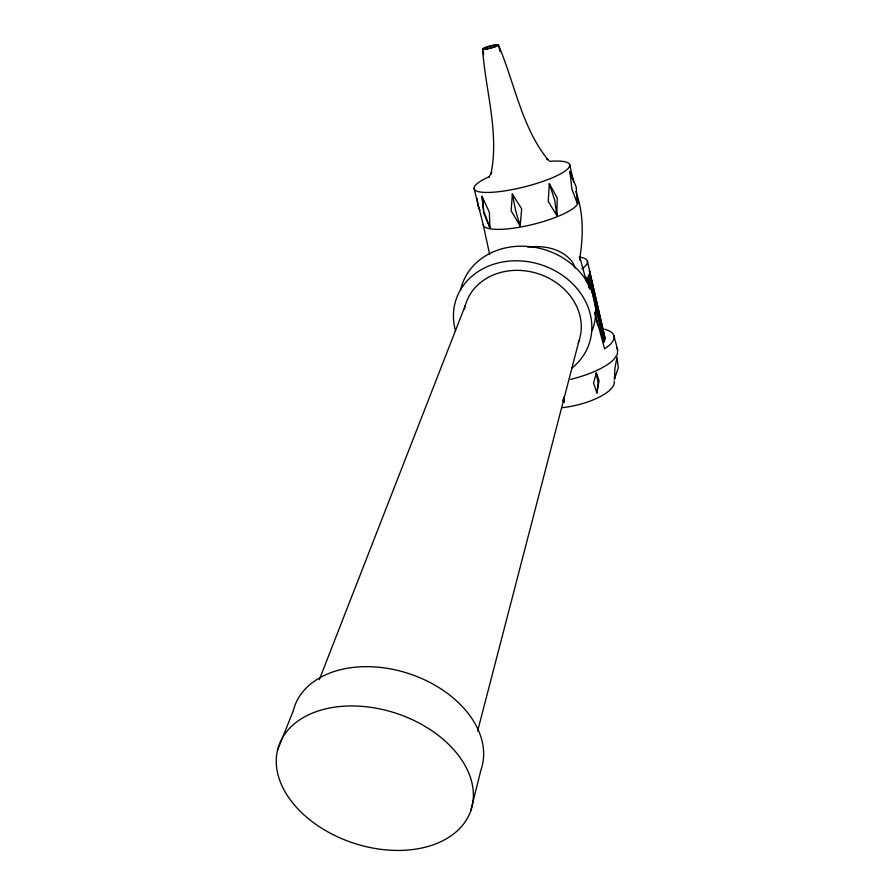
<?xml version="1.0" encoding="UTF-8"?>
<svg xmlns="http://www.w3.org/2000/svg" width="895" height="895" viewBox="0 0 895 895"><rect width="100%" height="100%" fill="white"/><g stroke="black" fill="none" stroke-linecap="round" stroke-linejoin="round"><path stroke-width="1.34" d="M614.451 379.133L614.921 368.203L617.013 357.127L618.288 367.789L614.451 379.133L614.753 376.448M613.802 335.412L617.639 349.833L617.315 354.509L613.467 359.801A52.458 17.128 -13.6 0 1 570.551 379.379M579.457 260.132C583.339 237.108 583.976 213.748 575.854 191.564M470.658 811.116A101.336 68.311 18.3 0 0 346.936 706.043A101.336 68.311 18.3 0 0 306.873 817.392A101.336 68.311 18.3 0 0 470.658 811.116L480.917 770.08A98.472 67.908 18.3 0 0 407.225 673.074A98.472 67.908 18.3 0 0 293.224 710.954L277.528 750.155M477.617 731.036L579.065 340.559M319.28 679.764L465.277 305.497M488.95 177.288L491.668 172.355L490.919 174.156C499.488 132.863 485.426 90.238 482.539 49.068L483.747 54.483M527.77 247.121C543.567 245.096 561.433 248.441 571.916 261.374A26.884 20.63 -86.1 0 1 575.06 268.075M548.937 160.384L546.588 158.583L548.042 159.836C521.505 127.168 514.647 82.832 498.425 44.996L500.171 51.709M562.664 400.21L564.197 402.392L564.074 397M563.123 400.099L564.197 402.392L563.257 399.796M479.944 210.28L477.807 205.313L477.236 198.679M569.914 171.661L576.201 186.988L577.174 203.187L571.905 189.08L569.914 171.661L571.692 178.239M484.284 212.686L489.923 227.744L489.364 212.272L482.013 196.296L483.703 212.976L489.923 227.744L488.938 223.817M579.904 257.424L586.438 281.623M594.795 312.545L604.595 348.86L609.596 345.09A52.111 16.558 -13.7 0 0 604.472 329.27M474.037 188.409L483.188 224.6L489.688 254.572M483.334 201.543L482.013 196.296L483.815 211.433M513.316 198.019L512.343 194.025L521.684 208.871L520.152 225.965L511.146 210.817L512.343 194.025L515.677 210.84L520.152 225.965L519.178 221.971M550.28 187.637L549.34 183.643L548.232 201.409L556.869 215.617L557.205 197.862L549.34 183.643L554.643 199.887L556.869 215.617L555.929 211.623M587.355 260.982L605.199 339.071L589.805 272.404M589.257 271.174L594.258 292.833M594.884 295.54L599.572 315.834M600.198 318.542L604.27 336.14M589.022 287.977L586.538 277.237L587.12 282.675M594.638 312.142L597.748 325.579M569.623 164.49L573.673 182.088M576.66 200.558L577.174 203.187M589.682 289.107L588.228 275.526L603.733 342.517L604.763 340.749L589.313 273.915L589.861 279.397M589.671 271.04L590.745 281.97M596.394 375.71L596.305 373.058L599.079 380.52L596.92 392.939L593.553 383.071L596.305 373.058L598.14 383.507L596.92 392.939L596.831 390.287M455.577 330.993A70.112 59.719 17.8 0 1 540.737 264.64A70.112 59.719 17.8 0 1 571.927 368.069M464.404 309.368A59.551 50.724 17.8 0 1 536.485 273.199A59.551 50.724 17.8 0 1 578.159 343.042M460.601 289.969A68.993 59.182 17.7 0 1 544.764 249.705A68.993 59.182 17.7 0 1 592.166 330.49M614.059 381.069A41.673 14.342 -13.6 0 1 561.993 407.684M616.498 347.808A52.458 17.128 -13.6 0 1 617.639 349.833M578.025 201.039A48.889 11.456 -14 0 1 533.241 224.321A48.889 11.456 -14 0 1 483.188 224.6M579.143 257.033A38.865 10.516 -13.8 0 1 581.907 268.824M549.664 161.346A49.292 10.449 -14.1 0 1 558.95 174.693A49.292 10.449 -14.1 0 1 489.162 192.425A49.292 10.449 -14.1 0 1 489.229 176.695M485.056 49.225A8.2 1.085 -14.4 0 0 498.224 45.343A8.2 1.085 -14.4 0 0 488.167 46.551A8.2 1.085 -14.4 0 0 485.056 49.225M487.171 48.744A7.261 0.962 -14.4 0 0 497.519 45.231A7.261 0.962 -14.4 0 0 486.757 47.133A7.261 0.962 -14.4 0 0 487.171 48.744"/></g></svg>
